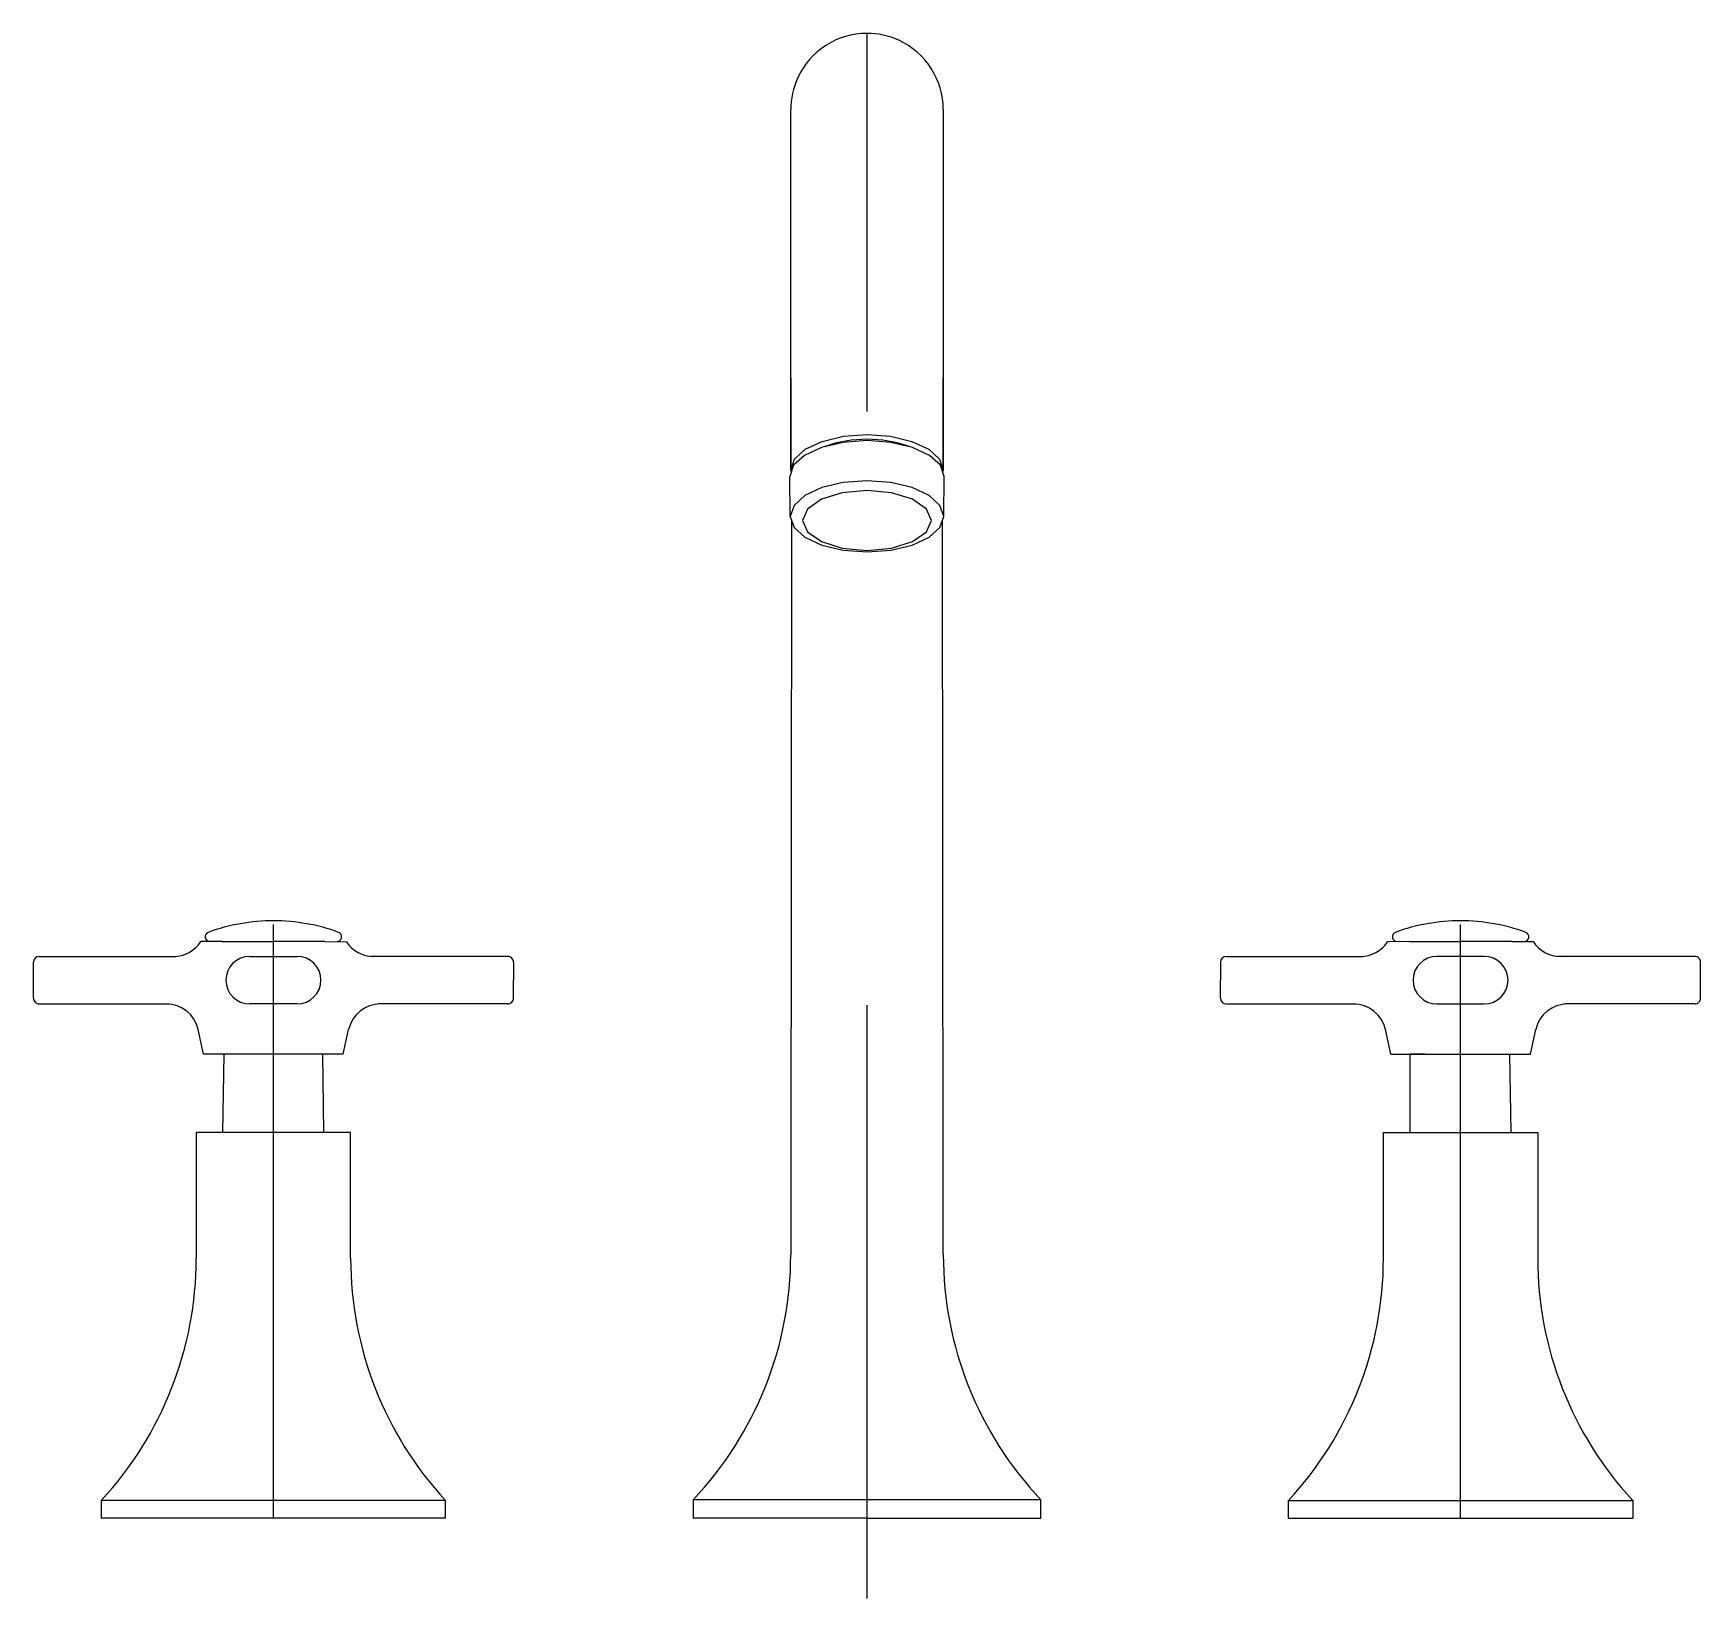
# Model space of a CAD drawing. Extents: x -556.774 to -556.493, y 248.596 to 248.86.
import ezdxf

# ---------------------------------------------------------------- set-up
doc = ezdxf.new("R2010")
doc.units = 0
doc.header["$LTSCALE"] = 0.2
doc.header["$MEASUREMENT"] = 0
doc.linetypes.add('AXES', pattern=[0.54, 0.3, -0.08, 0.08, -0.08])
doc.linetypes.add('CONTINU', pattern=[0])
doc.layers.get('0').update_dxf_attribs({"linetype": 'CONTINUOUS'})
doc.layers.add('DECA_EIXOS', color=5, linetype='AXES')

msp = doc.modelspace()

# ---------------------------------------------------------------- linework, layer by layer
at = {"linetype": 'CONTINU'}
for points in [[(-556.63329, 248.85976, 0.293264), (-556.64497, 248.85227)], [(-556.62795, 248.8586, 0.109148), (-556.63329, 248.85976)], [(-556.62044, 248.84691, 0.293231), (-556.62795, 248.8586)], [(-556.64497, 248.85227, 0.107901), (-556.64614, 248.84691)], [(-556.73328, 248.71026, 0.088139), (-556.74427, 248.70831)], [(-556.72232, 248.70831, 0.088069), (-556.73328, 248.71026)], [(-556.53329, 248.71026, 0.088069), (-556.54426, 248.70831)], [(-556.52231, 248.70831, 0.088139), (-556.53329, 248.71026)], [(-556.74427, 248.70831, 0.363923), (-556.74479, 248.70743)], [(-556.74479, 248.70743, 0.36781), (-556.744, 248.70676)], [(-556.72259, 248.70676, 0.363565), (-556.72181, 248.70742)], [(-556.72181, 248.70742, 0.386491), (-556.72232, 248.70831)], [(-556.54426, 248.70831, 0.387114), (-556.54476, 248.70736)], [(-556.54476, 248.70736, 0.363566), (-556.54399, 248.70676)], [(-556.52259, 248.70676, 0.363482), (-556.5218, 248.70742)], [(-556.5218, 248.70742, 0.375517), (-556.52231, 248.70831)], [(-556.75015, 248.70426, 0.250582), (-556.7455, 248.70676)], [(-556.72101, 248.70671, 0.251164), (-556.71642, 248.70426)], [(-556.55016, 248.70426, 0.251168), (-556.54558, 248.70671)], [(-556.52108, 248.70676, 0.250591), (-556.51644, 248.70426)], [(-556.77274, 248.70426, 0.414213), (-556.77374, 248.70326)], [(-556.73729, 248.70426, 0.414019), (-556.7413, 248.70026)], [(-556.72529, 248.70026, 0.414146), (-556.7293, 248.70426)], [(-556.69285, 248.70326, 0.41422), (-556.69385, 248.70426)], [(-556.57274, 248.70426, 0.414213), (-556.57374, 248.70326)], [(-556.53729, 248.70426, 0.414013), (-556.54129, 248.70026)], [(-556.52529, 248.70026, 0.414019), (-556.52929, 248.70426)], [(-556.49284, 248.70326, 0.414235), (-556.49384, 248.70426)], [(-556.7413, 248.70026, 0.414023), (-556.73729, 248.69626)], [(-556.72929, 248.69626, 0.414006), (-556.72529, 248.70026)], [(-556.54129, 248.70026, 0.414002), (-556.53729, 248.69626)], [(-556.52929, 248.69626, 0.414018), (-556.52529, 248.70026)], [(-556.77374, 248.69726, 0.414214), (-556.77274, 248.69626)], [(-556.74597, 248.69193, 0.352352), (-556.75134, 248.69626)], [(-556.71525, 248.69626, 0.352368), (-556.72062, 248.69193)], [(-556.69385, 248.69626, 0.414214), (-556.69285, 248.69726)], [(-556.57374, 248.69726, 0.414212), (-556.57274, 248.69626)], [(-556.54596, 248.69193, 0.35237), (-556.55133, 248.69626)], [(-556.51525, 248.69626, 0.352351), (-556.52062, 248.69193)], [(-556.49384, 248.69626, 0.414214), (-556.49284, 248.69726)], [(-556.66259, 248.61271, 0.192076), (-556.64614, 248.65401)], [(-556.62044, 248.65402, 0.192131), (-556.60399, 248.61271)], [(-556.7623, 248.61261, 0.189103), (-556.7463, 248.6534)], [(-556.72029, 248.6534, 0.189103), (-556.70429, 248.61261)], [(-556.56229, 248.61261, 0.189103), (-556.54629, 248.6534)], [(-556.52029, 248.65344, 0.189288), (-556.50429, 248.61261)]]:
    msp.add_lwpolyline(points, format="xyb", dxfattribs=at)
for points in [[(-556.64614, 248.82268), (-556.64614, 248.84691)], [(-556.62044, 248.84691), (-556.62044, 248.82268)], [(-556.64614, 248.7862), (-556.64614, 248.82268)], [(-556.62044, 248.82268), (-556.62044, 248.7862)], [(-556.64614, 248.80171), (-556.64614, 248.7862)], [(-556.62044, 248.7862), (-556.62044, 248.80171)], [(-556.64614, 248.7862), (-556.64551, 248.78805), (-556.64369, 248.78971), (-556.64085, 248.79103), (-556.63726, 248.79188), (-556.63329, 248.79217)], [(-556.63329, 248.79138), (-556.63598, 248.79123), (-556.63845, 248.79079), (-556.64059, 248.79009)], [(-556.63329, 248.79217), (-556.62932, 248.79188), (-556.62574, 248.79103), (-556.6229, 248.78971), (-556.62107, 248.78805), (-556.62044, 248.7862)], [(-556.62599, 248.79009), (-556.62813, 248.79079), (-556.6306, 248.79123), (-556.63329, 248.79138)], [(-556.63329, 248.79116), (-556.63731, 248.79086), (-556.64093, 248.79001), (-556.64381, 248.78867), (-556.64566, 248.78699), (-556.64629, 248.78513)], [(-556.62029, 248.78513), (-556.62093, 248.78699), (-556.62277, 248.78867), (-556.62565, 248.79001), (-556.62928, 248.79086), (-556.63329, 248.79116)], [(-556.64599, 248.786), (-556.64614, 248.7862)], [(-556.62044, 248.7862), (-556.62059, 248.786)], [(-556.64622, 248.77838), (-556.64629, 248.78513)], [(-556.63329, 248.78438), (-556.63729, 248.78409), (-556.64089, 248.78324), (-556.64375, 248.78191), (-556.64559, 248.78024), (-556.64622, 248.77838)], [(-556.62036, 248.77838), (-556.621, 248.78024), (-556.62283, 248.78191), (-556.62569, 248.78324), (-556.6293, 248.78409), (-556.63329, 248.78438)], [(-556.62036, 248.77838), (-556.62029, 248.78513)], [(-556.63329, 248.78274), (-556.63745, 248.78236), (-556.64097, 248.78127), (-556.64333, 248.77963), (-556.64416, 248.7777)], [(-556.62243, 248.7777), (-556.62326, 248.77963), (-556.62561, 248.78127), (-556.62914, 248.78236), (-556.63329, 248.78274)], [(-556.64622, 248.77838), (-556.64559, 248.77653), (-556.64375, 248.77486), (-556.64089, 248.77353), (-556.63729, 248.77268), (-556.63329, 248.77239)], [(-556.64601, 248.77777), (-556.64614, 248.66382)], [(-556.64416, 248.7777), (-556.64333, 248.77577), (-556.64097, 248.77414), (-556.63745, 248.77305), (-556.63329, 248.77266)], [(-556.63329, 248.77239), (-556.6293, 248.77268), (-556.62569, 248.77353), (-556.62283, 248.77486), (-556.621, 248.77653), (-556.62036, 248.77838)], [(-556.63329, 248.77266), (-556.62914, 248.77305), (-556.62561, 248.77414), (-556.62326, 248.77577), (-556.62243, 248.7777)], [(-556.62044, 248.66382), (-556.62057, 248.77777)], [(-556.74193, 248.70676), (-556.7455, 248.70676)], [(-556.74193, 248.70676), (-556.73329, 248.70676)], [(-556.72466, 248.70676), (-556.73329, 248.70676)], [(-556.72466, 248.70676), (-556.72101, 248.70671)], [(-556.54192, 248.70676), (-556.54558, 248.70671)], [(-556.54192, 248.70676), (-556.53329, 248.70676)], [(-556.52466, 248.70676), (-556.53329, 248.70676)], [(-556.52466, 248.70676), (-556.52108, 248.70676)], [(-556.77374, 248.70026), (-556.77374, 248.70326)], [(-556.77274, 248.70426), (-556.74968, 248.70426)], [(-556.73729, 248.70426), (-556.73329, 248.70426)], [(-556.73329, 248.70426), (-556.7293, 248.70426)], [(-556.69385, 248.70426), (-556.71691, 248.70426)], [(-556.69285, 248.70326), (-556.69285, 248.70026)], [(-556.57374, 248.70326), (-556.57374, 248.70026)], [(-556.57274, 248.70426), (-556.54968, 248.70426)], [(-556.53329, 248.70426), (-556.53729, 248.70426)], [(-556.52929, 248.70426), (-556.53329, 248.70426)], [(-556.49384, 248.70426), (-556.5169, 248.70426)], [(-556.49284, 248.70026), (-556.49284, 248.70326)], [(-556.77374, 248.69726), (-556.77374, 248.70026)], [(-556.69285, 248.69726), (-556.69285, 248.70026)], [(-556.57374, 248.69726), (-556.57374, 248.70026)], [(-556.49284, 248.69726), (-556.49284, 248.70026)], [(-556.77274, 248.69626), (-556.75089, 248.69626)], [(-556.73329, 248.69626), (-556.73729, 248.69626)], [(-556.72929, 248.69626), (-556.73329, 248.69626)], [(-556.69385, 248.69626), (-556.7157, 248.69626)], [(-556.57274, 248.69626), (-556.55088, 248.69626)], [(-556.53729, 248.69626), (-556.53329, 248.69626)], [(-556.53329, 248.69626), (-556.52929, 248.69626)], [(-556.49384, 248.69626), (-556.5157, 248.69626)], [(-556.74505, 248.68776), (-556.74597, 248.69193)], [(-556.72154, 248.68776), (-556.72062, 248.69193)], [(-556.54504, 248.68776), (-556.54596, 248.69193)], [(-556.52153, 248.68776), (-556.52062, 248.69193)], [(-556.74161, 248.68776), (-556.74505, 248.68776)], [(-556.7418, 248.67461), (-556.74161, 248.68776)], [(-556.73329, 248.68776), (-556.74161, 248.68776)], [(-556.72498, 248.68776), (-556.73329, 248.68776)], [(-556.72479, 248.67461), (-556.72498, 248.68776)], [(-556.72154, 248.68776), (-556.72498, 248.68776)], [(-556.54504, 248.68776), (-556.54179, 248.68776)], [(-556.54179, 248.67461), (-556.54179, 248.68776)], [(-556.54179, 248.68776), (-556.53329, 248.68776)], [(-556.5393, 248.68776), (-556.54179, 248.68776)], [(-556.53329, 248.68776), (-556.52498, 248.68776)], [(-556.52479, 248.67461), (-556.52498, 248.68776)], [(-556.52498, 248.68776), (-556.52153, 248.68776)], [(-556.7463, 248.67461), (-556.7463, 248.6534)], [(-556.73329, 248.67461), (-556.7463, 248.67461)], [(-556.72029, 248.67461), (-556.73329, 248.67461)], [(-556.72029, 248.6534), (-556.72029, 248.67461)], [(-556.54629, 248.6534), (-556.54629, 248.67461)], [(-556.54629, 248.67461), (-556.53329, 248.67461)], [(-556.53329, 248.67461), (-556.52029, 248.67461)], [(-556.52029, 248.67461), (-556.52029, 248.65344)], [(-556.64614, 248.66382), (-556.64614, 248.65401)], [(-556.62044, 248.65402), (-556.62044, 248.66382)], [(-556.7623, 248.61261), (-556.7623, 248.60961)], [(-556.73329, 248.61261), (-556.7623, 248.61261)], [(-556.70429, 248.61261), (-556.73329, 248.61261)], [(-556.70429, 248.60961), (-556.70429, 248.61261)], [(-556.63329, 248.61271), (-556.66259, 248.61271)], [(-556.66259, 248.61271), (-556.66259, 248.60961)], [(-556.60399, 248.61271), (-556.63329, 248.61271)], [(-556.60399, 248.60961), (-556.60399, 248.61271)], [(-556.56229, 248.60961), (-556.56229, 248.61261)], [(-556.56229, 248.61261), (-556.53329, 248.61261)], [(-556.53329, 248.61261), (-556.50429, 248.61261)], [(-556.50429, 248.61261), (-556.50429, 248.60961)], [(-556.73329, 248.60961), (-556.7623, 248.60961)], [(-556.70429, 248.60961), (-556.73329, 248.60961)], [(-556.63329, 248.60961), (-556.66259, 248.60961)], [(-556.63329, 248.60961), (-556.60399, 248.60961)], [(-556.56229, 248.60961), (-556.53329, 248.60961)], [(-556.53329, 248.60961), (-556.50429, 248.60961)]]:
    msp.add_lwpolyline(points, dxfattribs=at)
at = {"layer": 'DECA_EIXOS'}
for points in [[(-556.63329, 248.59606), (-556.63329, 248.85976)], [(-556.73329, 248.60961), (-556.73328, 248.71026)], [(-556.53329, 248.60961), (-556.53329, 248.71026)]]:
    msp.add_lwpolyline(points, dxfattribs=at)

doc.saveas('drawing.dxf')
